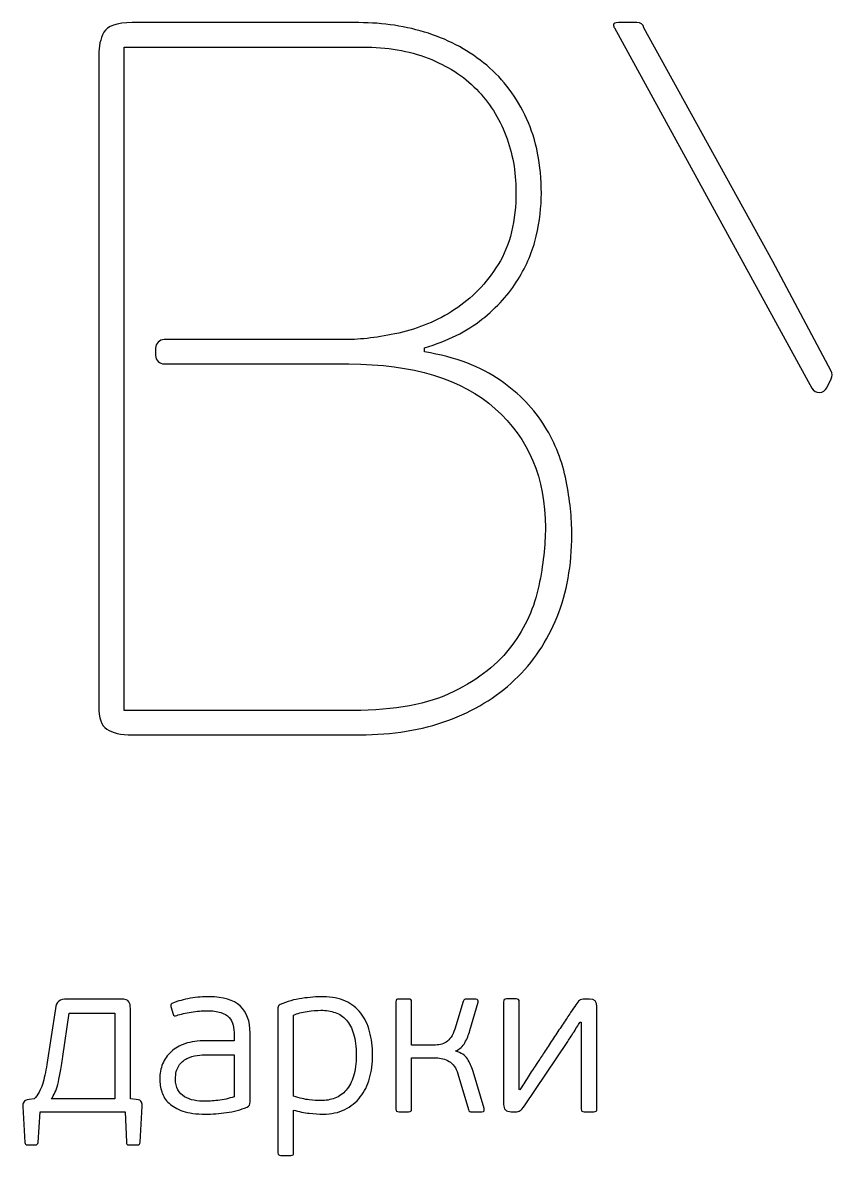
# Model space of a CAD drawing. Header units: centimetres. Extents: x -21.3 to 21.2, y -15.2 to 14.8.
# Drawn here: x 18.029 to 18.893, y -3.581 to -2.374 of the extents above; entities that cross this region are included whole.
import ezdxf

# ---------------------------------------------------------------- set-up
doc = ezdxf.new("R2010")
doc.units = ezdxf.units.CM
doc.header["$MEASUREMENT"] = 0
doc.layers.add('layer 1', color=7, linetype='Continuous')

msp = doc.modelspace()

# ---------------------------------------------------------------- linework, layer by layer
at = {"layer": 'layer 1', "color": 29}
for points, knots in [([(18.45762, -2.72474), (18.49083, -2.73052), (18.51771, -2.74062), (18.53828, -2.75506), (18.53828, -2.75506), (18.55886, -2.7695), (18.57474, -2.78592), (18.58593, -2.80432), (18.58593, -2.80432), (18.59712, -2.82273), (18.60469, -2.84204), (18.60867, -2.86225), (18.60867, -2.86225), (18.61264, -2.88247), (18.61462, -2.90159), (18.61462, -2.91964), (18.61462, -2.91964), (18.61462, -2.95212), (18.60939, -2.98136), (18.59892, -3.00735), (18.59892, -3.00735), (18.58845, -3.03333), (18.57348, -3.05571), (18.55363, -3.07448), (18.55363, -3.07448), (18.53377, -3.09325), (18.50995, -3.10768), (18.48234, -3.11779), (18.48234, -3.11779), (18.45455, -3.1279), (18.42333, -3.13295), (18.38886, -3.13295), (18.38886, -3.13295), (18.38886, -3.13295), (18.14578, -3.13295), (18.14578, -3.13295), (18.14578, -3.13295), (18.1335, -3.13295), (18.12448, -3.13097), (18.11871, -3.12699), (18.11871, -3.12699), (18.11293, -3.12302), (18.11005, -3.1149), (18.11005, -3.10263), (18.11005, -3.10263), (18.11005, -3.10263), (18.11005, -2.40857), (18.11005, -2.40857), (18.11005, -2.40857), (18.11005, -2.39918), (18.11185, -2.39106), (18.11546, -2.38421), (18.11546, -2.38421), (18.11907, -2.37735), (18.12918, -2.37392), (18.14578, -2.37392), (18.14578, -2.37392), (18.14578, -2.37392), (18.3876, -2.37392), (18.3876, -2.37392), (18.3876, -2.37392), (18.41358, -2.37392), (18.43831, -2.37771), (18.46177, -2.38529), (18.46177, -2.38529), (18.48505, -2.39287), (18.5058, -2.40424), (18.52385, -2.4194), (18.52385, -2.4194), (18.54189, -2.43456), (18.55597, -2.4535), (18.56644, -2.47624), (18.56644, -2.47624), (18.57691, -2.49898), (18.58214, -2.52551), (18.58214, -2.55583), (18.58214, -2.55583), (18.58214, -2.57026), (18.58033, -2.58542), (18.57673, -2.60131), (18.57673, -2.60131), (18.57312, -2.61718), (18.56662, -2.6327), (18.55724, -2.64786), (18.55724, -2.64786), (18.54785, -2.66302), (18.53504, -2.6771), (18.51879, -2.69009), (18.51879, -2.69009), (18.50255, -2.70309), (18.48216, -2.71319), (18.45762, -2.72041), (18.45762, -2.72041), (18.45762, -2.72041), (18.45762, -2.72474), (18.45762, -2.72474)], [0, 0, 0, 0, 0.04, 0.04, 0.04, 0.04, 0.08, 0.08, 0.08, 0.08, 0.12, 0.12, 0.12, 0.12, 0.16, 0.16, 0.16, 0.16, 0.2, 0.2, 0.2, 0.2, 0.24, 0.24, 0.24, 0.24, 0.28, 0.28, 0.28, 0.28, 0.32, 0.32, 0.32, 0.32, 0.36, 0.36, 0.36, 0.36, 0.4, 0.4, 0.4, 0.4, 0.44, 0.44, 0.44, 0.44, 0.48, 0.48, 0.48, 0.48, 0.52, 0.52, 0.52, 0.52, 0.56, 0.56, 0.56, 0.56, 0.6, 0.6, 0.6, 0.6, 0.64, 0.64, 0.64, 0.64, 0.68, 0.68, 0.68, 0.68, 0.72, 0.72, 0.72, 0.72, 0.76, 0.76, 0.76, 0.76, 0.8, 0.8, 0.8, 0.8, 0.84, 0.84, 0.84, 0.84, 0.88, 0.88, 0.88, 0.88, 0.92, 0.92, 0.92, 0.92, 1, 1, 1, 1]), ([(18.87065, -2.76339), (18.87065, -2.76339), (18.6601, -2.37933), (18.6601, -2.37933), (18.6601, -2.37933), (18.65938, -2.37861), (18.65902, -2.37753), (18.65902, -2.37609), (18.65902, -2.37609), (18.65902, -2.37464), (18.66082, -2.37392), (18.66443, -2.37392), (18.66443, -2.37392), (18.66443, -2.37392), (18.68392, -2.37392), (18.68392, -2.37392), (18.68392, -2.37392), (18.68825, -2.37392), (18.69078, -2.37572), (18.6915, -2.37933), (18.6915, -2.37933), (18.6915, -2.37933), (18.82902, -2.62837), (18.82902, -2.62837), (18.82902, -2.62837), (18.82902, -2.62837), (18.8911, -2.74527), (18.8911, -2.74527), (18.8911, -2.74527), (18.8925, -2.74789), (18.89254, -2.75076), (18.89125, -2.75342), (18.89125, -2.75342), (18.89125, -2.75342), (18.88659, -2.763), (18.88659, -2.763), (18.88659, -2.763), (18.88509, -2.76608), (18.88218, -2.76796), (18.87874, -2.76804), (18.87874, -2.76804), (18.8753, -2.76813), (18.8723, -2.7664), (18.87065, -2.76339)], [0, 0, 0, 0, 0.0833333, 0.0833333, 0.0833333, 0.0833333, 0.1666667, 0.1666667, 0.1666667, 0.1666667, 0.25, 0.25, 0.25, 0.25, 0.3333333, 0.3333333, 0.3333333, 0.3333333, 0.4166667, 0.4166667, 0.4166667, 0.4166667, 0.5, 0.5, 0.5, 0.5, 0.5833333, 0.5833333, 0.5833333, 0.5833333, 0.6666667, 0.6666667, 0.6666667, 0.6666667, 0.75, 0.75, 0.75, 0.75, 0.8333333, 0.8333333, 0.8333333, 0.8333333, 1, 1, 1, 1]), ([(18.58647, -2.91206), (18.58647, -2.85936), (18.56861, -2.81714), (18.53305, -2.78538), (18.53305, -2.78538), (18.49732, -2.75362), (18.44535, -2.73773), (18.37695, -2.73773), (18.37695, -2.73773), (18.37695, -2.73773), (18.17976, -2.73773), (18.17976, -2.73773), (18.17976, -2.73773), (18.17481, -2.73773), (18.17078, -2.7337), (18.17078, -2.72876), (18.17078, -2.72876), (18.17078, -2.72876), (18.17078, -2.72072), (18.17078, -2.72072), (18.17078, -2.72072), (18.17078, -2.71578), (18.17481, -2.71174), (18.17976, -2.71174), (18.17976, -2.71174), (18.17976, -2.71174), (18.37316, -2.71174), (18.37316, -2.71174), (18.37316, -2.71174), (18.38976, -2.71174), (18.40871, -2.7094), (18.43001, -2.70471), (18.43001, -2.70471), (18.4513, -2.70002), (18.47115, -2.69172), (18.48956, -2.6798), (18.48956, -2.6798), (18.50797, -2.66789), (18.52349, -2.65183), (18.53612, -2.63162), (18.53612, -2.63162), (18.54875, -2.61141), (18.55507, -2.58542), (18.55507, -2.55366), (18.55507, -2.55366), (18.55507, -2.53273), (18.55146, -2.51287), (18.54424, -2.49411), (18.54424, -2.49411), (18.53702, -2.47534), (18.52656, -2.45892), (18.51284, -2.44484), (18.51284, -2.44484), (18.49913, -2.43077), (18.48198, -2.41976), (18.46141, -2.41182), (18.46141, -2.41182), (18.44084, -2.40387), (18.41756, -2.39991), (18.39157, -2.39991), (18.39157, -2.39991), (18.39157, -2.39991), (18.13711, -2.39991), (18.13711, -2.39991), (18.13711, -2.39991), (18.13711, -2.39991), (18.13711, -2.67503), (18.13711, -2.67503), (18.13711, -2.67503), (18.13711, -2.67503), (18.13711, -2.71174), (18.13711, -2.71174), (18.13711, -2.71174), (18.13711, -2.71174), (18.13711, -2.73773), (18.13711, -2.73773), (18.13711, -2.73773), (18.13711, -2.73773), (18.13711, -2.82422), (18.13711, -2.82422), (18.13711, -2.82422), (18.13711, -2.82422), (18.13711, -3.10696), (18.13711, -3.10696), (18.13711, -3.10696), (18.13711, -3.10696), (18.38128, -3.10696), (18.38128, -3.10696), (18.38128, -3.10696), (18.42586, -3.10696), (18.46177, -3.10029), (18.48866, -3.08693), (18.48866, -3.08693), (18.51573, -3.07358), (18.53648, -3.05715), (18.55074, -3.03766), (18.55074, -3.03766), (18.56518, -3.01817), (18.57474, -2.99706), (18.57943, -2.97432), (18.57943, -2.97432), (18.58412, -2.95158), (18.58647, -2.93083), (18.58647, -2.91206)], [0, 0, 0, 0, 0.037037, 0.037037, 0.037037, 0.037037, 0.0740741, 0.0740741, 0.0740741, 0.0740741, 0.1111111, 0.1111111, 0.1111111, 0.1111111, 0.1481481, 0.1481481, 0.1481481, 0.1481481, 0.1851852, 0.1851852, 0.1851852, 0.1851852, 0.2222222, 0.2222222, 0.2222222, 0.2222222, 0.2592593, 0.2592593, 0.2592593, 0.2592593, 0.2962963, 0.2962963, 0.2962963, 0.2962963, 0.3333333, 0.3333333, 0.3333333, 0.3333333, 0.3703704, 0.3703704, 0.3703704, 0.3703704, 0.4074074, 0.4074074, 0.4074074, 0.4074074, 0.4444444, 0.4444444, 0.4444444, 0.4444444, 0.4814815, 0.4814815, 0.4814815, 0.4814815, 0.5185185, 0.5185185, 0.5185185, 0.5185185, 0.5555556, 0.5555556, 0.5555556, 0.5555556, 0.5925926, 0.5925926, 0.5925926, 0.5925926, 0.6296296, 0.6296296, 0.6296296, 0.6296296, 0.6666667, 0.6666667, 0.6666667, 0.6666667, 0.7037037, 0.7037037, 0.7037037, 0.7037037, 0.7407407, 0.7407407, 0.7407407, 0.7407407, 0.7777778, 0.7777778, 0.7777778, 0.7777778, 0.8148148, 0.8148148, 0.8148148, 0.8148148, 0.8518519, 0.8518519, 0.8518519, 0.8518519, 0.8888889, 0.8888889, 0.8888889, 0.8888889, 0.9259259, 0.9259259, 0.9259259, 0.9259259, 1, 1, 1, 1]), ([(18.04118, -3.52102), (18.04514, -3.51675), (18.04808, -3.5116), (18.04998, -3.50558), (18.04998, -3.50558), (18.05189, -3.49955), (18.05345, -3.49243), (18.05467, -3.48419), (18.05467, -3.48419), (18.05467, -3.48419), (18.06382, -3.4245), (18.06382, -3.4245), (18.06382, -3.4245), (18.06428, -3.42099), (18.0655, -3.41847), (18.06748, -3.41695), (18.06748, -3.41695), (18.06946, -3.41542), (18.07244, -3.41466), (18.0764, -3.41466), (18.0764, -3.41466), (18.0764, -3.41466), (18.13381, -3.41466), (18.13381, -3.41466), (18.13381, -3.41466), (18.13823, -3.41466), (18.14101, -3.41557), (18.14216, -3.41741), (18.14216, -3.41741), (18.1433, -3.41924), (18.14387, -3.4216), (18.14387, -3.4245), (18.14387, -3.4245), (18.14387, -3.4245), (18.14387, -3.52102), (18.14387, -3.52102), (18.14387, -3.52102), (18.14387, -3.52102), (18.15005, -3.52148), (18.15005, -3.52148), (18.15005, -3.52148), (18.1531, -3.52178), (18.15496, -3.52273), (18.15565, -3.52434), (18.15565, -3.52434), (18.15634, -3.52593), (18.15661, -3.52742), (18.15645, -3.52879), (18.15645, -3.52879), (18.15645, -3.52879), (18.15417, -3.56722), (18.15417, -3.56722), (18.15417, -3.56722), (18.15417, -3.56905), (18.1534, -3.56996), (18.15188, -3.56996), (18.15188, -3.56996), (18.15188, -3.56996), (18.14159, -3.56996), (18.14159, -3.56996), (18.14159, -3.56996), (18.14037, -3.56996), (18.13968, -3.56905), (18.13953, -3.56722), (18.13953, -3.56722), (18.13953, -3.56722), (18.13838, -3.53474), (18.13838, -3.53474), (18.13838, -3.53474), (18.13838, -3.53474), (18.04758, -3.53474), (18.04758, -3.53474), (18.04758, -3.53474), (18.04758, -3.53474), (18.04529, -3.56745), (18.04529, -3.56745), (18.04529, -3.56745), (18.04529, -3.56836), (18.04503, -3.56901), (18.04449, -3.56939), (18.04449, -3.56939), (18.04396, -3.56977), (18.04339, -3.56996), (18.04278, -3.56996), (18.04278, -3.56996), (18.04278, -3.56996), (18.0334, -3.56996), (18.0334, -3.56996), (18.0334, -3.56996), (18.03218, -3.56996), (18.03149, -3.56912), (18.03134, -3.56745), (18.03134, -3.56745), (18.03134, -3.56745), (18.02906, -3.52925), (18.02906, -3.52925), (18.02906, -3.52925), (18.0289, -3.52757), (18.02925, -3.52597), (18.03008, -3.52445), (18.03008, -3.52445), (18.03092, -3.52292), (18.03279, -3.52201), (18.03569, -3.52171), (18.03569, -3.52171), (18.03569, -3.52171), (18.04118, -3.52102), (18.04118, -3.52102)], [0, 0, 0, 0, 0.0357143, 0.0357143, 0.0357143, 0.0357143, 0.0714286, 0.0714286, 0.0714286, 0.0714286, 0.1071429, 0.1071429, 0.1071429, 0.1071429, 0.1428571, 0.1428571, 0.1428571, 0.1428571, 0.1785714, 0.1785714, 0.1785714, 0.1785714, 0.2142857, 0.2142857, 0.2142857, 0.2142857, 0.25, 0.25, 0.25, 0.25, 0.2857143, 0.2857143, 0.2857143, 0.2857143, 0.3214286, 0.3214286, 0.3214286, 0.3214286, 0.3571429, 0.3571429, 0.3571429, 0.3571429, 0.3928571, 0.3928571, 0.3928571, 0.3928571, 0.4285714, 0.4285714, 0.4285714, 0.4285714, 0.4642857, 0.4642857, 0.4642857, 0.4642857, 0.5, 0.5, 0.5, 0.5, 0.5357143, 0.5357143, 0.5357143, 0.5357143, 0.5714286, 0.5714286, 0.5714286, 0.5714286, 0.6071429, 0.6071429, 0.6071429, 0.6071429, 0.6428571, 0.6428571, 0.6428571, 0.6428571, 0.6785714, 0.6785714, 0.6785714, 0.6785714, 0.7142857, 0.7142857, 0.7142857, 0.7142857, 0.75, 0.75, 0.75, 0.75, 0.7857143, 0.7857143, 0.7857143, 0.7857143, 0.8214286, 0.8214286, 0.8214286, 0.8214286, 0.8571429, 0.8571429, 0.8571429, 0.8571429, 0.8928571, 0.8928571, 0.8928571, 0.8928571, 0.9285714, 0.9285714, 0.9285714, 0.9285714, 1, 1, 1, 1]), ([(18.2715, -3.52422), (18.2715, -3.52697), (18.27043, -3.52879), (18.2683, -3.52971), (18.2683, -3.52971), (18.26144, -3.5326), (18.25411, -3.53459), (18.24634, -3.53566), (18.24634, -3.53566), (18.23857, -3.53672), (18.23109, -3.53726), (18.22392, -3.53726), (18.22392, -3.53726), (18.21417, -3.53726), (18.20616, -3.53619), (18.19991, -3.53405), (18.19991, -3.53405), (18.19366, -3.53192), (18.1887, -3.5291), (18.18504, -3.52567), (18.18504, -3.52567), (18.18138, -3.52223), (18.17883, -3.51827), (18.17738, -3.51374), (18.17738, -3.51374), (18.17593, -3.50924), (18.17521, -3.50451), (18.17521, -3.49963), (18.17521, -3.49963), (18.17521, -3.49399), (18.1762, -3.48865), (18.17818, -3.4837), (18.17818, -3.4837), (18.18016, -3.4787), (18.18318, -3.47439), (18.18722, -3.47074), (18.18722, -3.47074), (18.19126, -3.46708), (18.19633, -3.46418), (18.20243, -3.46212), (18.20243, -3.46212), (18.20852, -3.46006), (18.21577, -3.45903), (18.22415, -3.45903), (18.22415, -3.45903), (18.22415, -3.45903), (18.25457, -3.45903), (18.25457, -3.45903), (18.25457, -3.45903), (18.25457, -3.45903), (18.25457, -3.45293), (18.25457, -3.45293), (18.25457, -3.45293), (18.25457, -3.4492), (18.25419, -3.44569), (18.25343, -3.44245), (18.25343, -3.44245), (18.25267, -3.43921), (18.25122, -3.43647), (18.24908, -3.43422), (18.24908, -3.43422), (18.24695, -3.43197), (18.24397, -3.43022), (18.24016, -3.42892), (18.24016, -3.42892), (18.23635, -3.42766), (18.2314, -3.42701), (18.2253, -3.42701), (18.2253, -3.42701), (18.22027, -3.42701), (18.21474, -3.42751), (18.20872, -3.4285), (18.20872, -3.4285), (18.20269, -3.42949), (18.19755, -3.43067), (18.19328, -3.43204), (18.19328, -3.43204), (18.19221, -3.43235), (18.19137, -3.43247), (18.19076, -3.43239), (18.19076, -3.43239), (18.19015, -3.43231), (18.18969, -3.43174), (18.18939, -3.43067), (18.18939, -3.43067), (18.18939, -3.43067), (18.1871, -3.42236), (18.1871, -3.42236), (18.1871, -3.42236), (18.18665, -3.42065), (18.18726, -3.4195), (18.18893, -3.41889), (18.18893, -3.41889), (18.19168, -3.41779), (18.19465, -3.41684), (18.19785, -3.416), (18.19785, -3.416), (18.20105, -3.41512), (18.20437, -3.41439), (18.2078, -3.41378), (18.2078, -3.41378), (18.21123, -3.41314), (18.2147, -3.41272), (18.21821, -3.41249), (18.21821, -3.41249), (18.22172, -3.41226), (18.22499, -3.41215), (18.22804, -3.41215), (18.22804, -3.41215), (18.24283, -3.41215), (18.25377, -3.41542), (18.26087, -3.42198), (18.26087, -3.42198), (18.26795, -3.42854), (18.2715, -3.43814), (18.2715, -3.4508), (18.2715, -3.4508), (18.2715, -3.4508), (18.2715, -3.52422), (18.2715, -3.52422)], [0, 0, 0, 0, 0.0322581, 0.0322581, 0.0322581, 0.0322581, 0.0645161, 0.0645161, 0.0645161, 0.0645161, 0.0967742, 0.0967742, 0.0967742, 0.0967742, 0.1290323, 0.1290323, 0.1290323, 0.1290323, 0.1612903, 0.1612903, 0.1612903, 0.1612903, 0.1935484, 0.1935484, 0.1935484, 0.1935484, 0.2258065, 0.2258065, 0.2258065, 0.2258065, 0.2580645, 0.2580645, 0.2580645, 0.2580645, 0.2903226, 0.2903226, 0.2903226, 0.2903226, 0.3225806, 0.3225806, 0.3225806, 0.3225806, 0.3548387, 0.3548387, 0.3548387, 0.3548387, 0.3870968, 0.3870968, 0.3870968, 0.3870968, 0.4193548, 0.4193548, 0.4193548, 0.4193548, 0.4516129, 0.4516129, 0.4516129, 0.4516129, 0.483871, 0.483871, 0.483871, 0.483871, 0.516129, 0.516129, 0.516129, 0.516129, 0.5483871, 0.5483871, 0.5483871, 0.5483871, 0.5806452, 0.5806452, 0.5806452, 0.5806452, 0.6129032, 0.6129032, 0.6129032, 0.6129032, 0.6451613, 0.6451613, 0.6451613, 0.6451613, 0.6774194, 0.6774194, 0.6774194, 0.6774194, 0.7096774, 0.7096774, 0.7096774, 0.7096774, 0.7419355, 0.7419355, 0.7419355, 0.7419355, 0.7741935, 0.7741935, 0.7741935, 0.7741935, 0.8064516, 0.8064516, 0.8064516, 0.8064516, 0.8387097, 0.8387097, 0.8387097, 0.8387097, 0.8709677, 0.8709677, 0.8709677, 0.8709677, 0.9032258, 0.9032258, 0.9032258, 0.9032258, 0.9354839, 0.9354839, 0.9354839, 0.9354839, 1, 1, 1, 1]), ([(18.4021, -3.47436), (18.4021, -3.4832), (18.40103, -3.49144), (18.3989, -3.49906), (18.3989, -3.49906), (18.39676, -3.50669), (18.39348, -3.51332), (18.38906, -3.51896), (18.38906, -3.51896), (18.38464, -3.5246), (18.37911, -3.52906), (18.37248, -3.53234), (18.37248, -3.53234), (18.36585, -3.53562), (18.35811, -3.53726), (18.34927, -3.53726), (18.34927, -3.53726), (18.34484, -3.53726), (18.33996, -3.53695), (18.33463, -3.53634), (18.33463, -3.53634), (18.32929, -3.53573), (18.32373, -3.53459), (18.31793, -3.53291), (18.31793, -3.53291), (18.31793, -3.53291), (18.31793, -3.57842), (18.31793, -3.57842), (18.31793, -3.57842), (18.31793, -3.57965), (18.31774, -3.58041), (18.31736, -3.58071), (18.31736, -3.58071), (18.31697, -3.58102), (18.31618, -3.58117), (18.31495, -3.58117), (18.31495, -3.58117), (18.31495, -3.58117), (18.30443, -3.58117), (18.30443, -3.58117), (18.30443, -3.58117), (18.30337, -3.58117), (18.30257, -3.58102), (18.30203, -3.58071), (18.30203, -3.58071), (18.3015, -3.58041), (18.30123, -3.57965), (18.30123, -3.57842), (18.30123, -3.57842), (18.30123, -3.57842), (18.30123, -3.42404), (18.30123, -3.42404), (18.30123, -3.42404), (18.30123, -3.42221), (18.30207, -3.42099), (18.30375, -3.42038), (18.30375, -3.42038), (18.31107, -3.41718), (18.31873, -3.415), (18.32674, -3.41386), (18.32674, -3.41386), (18.33474, -3.41272), (18.3424, -3.41215), (18.34972, -3.41215), (18.34972, -3.41215), (18.35872, -3.41215), (18.36653, -3.41367), (18.37316, -3.41672), (18.37316, -3.41672), (18.3798, -3.41977), (18.38525, -3.42404), (18.38952, -3.42953), (18.38952, -3.42953), (18.39379, -3.43502), (18.39695, -3.44157), (18.39901, -3.4492), (18.39901, -3.4492), (18.40107, -3.45682), (18.4021, -3.46521), (18.4021, -3.47436)], [0, 0, 0, 0, 0.047619, 0.047619, 0.047619, 0.047619, 0.0952381, 0.0952381, 0.0952381, 0.0952381, 0.1428571, 0.1428571, 0.1428571, 0.1428571, 0.1904762, 0.1904762, 0.1904762, 0.1904762, 0.2380952, 0.2380952, 0.2380952, 0.2380952, 0.2857143, 0.2857143, 0.2857143, 0.2857143, 0.3333333, 0.3333333, 0.3333333, 0.3333333, 0.3809524, 0.3809524, 0.3809524, 0.3809524, 0.4285714, 0.4285714, 0.4285714, 0.4285714, 0.4761905, 0.4761905, 0.4761905, 0.4761905, 0.5238095, 0.5238095, 0.5238095, 0.5238095, 0.5714286, 0.5714286, 0.5714286, 0.5714286, 0.6190476, 0.6190476, 0.6190476, 0.6190476, 0.6666667, 0.6666667, 0.6666667, 0.6666667, 0.7142857, 0.7142857, 0.7142857, 0.7142857, 0.7619048, 0.7619048, 0.7619048, 0.7619048, 0.8095238, 0.8095238, 0.8095238, 0.8095238, 0.8571429, 0.8571429, 0.8571429, 0.8571429, 0.9047619, 0.9047619, 0.9047619, 0.9047619, 1, 1, 1, 1]), ([(18.44373, -3.53177), (18.44373, -3.53299), (18.4435, -3.53379), (18.44304, -3.53417), (18.44304, -3.53417), (18.44258, -3.53455), (18.44174, -3.53474), (18.44052, -3.53474), (18.44052, -3.53474), (18.44052, -3.53474), (18.43046, -3.53474), (18.43046, -3.53474), (18.43046, -3.53474), (18.42924, -3.53474), (18.42836, -3.53455), (18.42783, -3.53417), (18.42783, -3.53417), (18.4273, -3.53379), (18.42703, -3.53299), (18.42703, -3.53177), (18.42703, -3.53177), (18.42703, -3.53177), (18.42703, -3.41764), (18.42703, -3.41764), (18.42703, -3.41764), (18.42703, -3.41641), (18.4273, -3.41562), (18.42783, -3.41523), (18.42783, -3.41523), (18.42836, -3.41485), (18.42924, -3.41466), (18.43046, -3.41466), (18.43046, -3.41466), (18.43046, -3.41466), (18.44052, -3.41466), (18.44052, -3.41466), (18.44052, -3.41466), (18.44174, -3.41466), (18.44258, -3.41485), (18.44304, -3.41523), (18.44304, -3.41523), (18.4435, -3.41562), (18.44373, -3.41641), (18.44373, -3.41764), (18.44373, -3.41764), (18.44373, -3.41764), (18.44373, -3.46361), (18.44373, -3.46361), (18.44373, -3.46361), (18.44373, -3.46361), (18.46751, -3.46361), (18.46751, -3.46361), (18.46751, -3.46361), (18.46995, -3.46361), (18.47228, -3.46338), (18.47449, -3.46292), (18.47449, -3.46292), (18.4767, -3.46246), (18.47876, -3.46162), (18.48066, -3.46041), (18.48066, -3.46041), (18.48257, -3.45922), (18.48429, -3.45747), (18.48581, -3.45518), (18.48581, -3.45518), (18.48733, -3.4529), (18.48863, -3.45004), (18.4897, -3.44653), (18.4897, -3.44653), (18.4897, -3.44653), (18.49885, -3.41718), (18.49885, -3.41718), (18.49885, -3.41718), (18.49915, -3.41596), (18.49957, -3.41523), (18.5001, -3.415), (18.5001, -3.415), (18.50064, -3.41478), (18.50129, -3.41466), (18.50205, -3.41466), (18.50205, -3.41466), (18.50205, -3.41466), (18.51234, -3.41466), (18.51234, -3.41466), (18.51234, -3.41466), (18.51356, -3.41466), (18.51428, -3.415), (18.51451, -3.41569), (18.51451, -3.41569), (18.51474, -3.41638), (18.51478, -3.4171), (18.51463, -3.41786), (18.51463, -3.41786), (18.51463, -3.41786), (18.50594, -3.44798), (18.50594, -3.44798), (18.50594, -3.44798), (18.50457, -3.45286), (18.50277, -3.45724), (18.50056, -3.46109), (18.50056, -3.46109), (18.49835, -3.46498), (18.49519, -3.46784), (18.49107, -3.46967), (18.49107, -3.46967), (18.49107, -3.46967), (18.49084, -3.47013), (18.49084, -3.47013), (18.49084, -3.47013), (18.49663, -3.4718), (18.50079, -3.47455), (18.50331, -3.47836), (18.50331, -3.47836), (18.50582, -3.48217), (18.50784, -3.48663), (18.50937, -3.49166), (18.50937, -3.49166), (18.50937, -3.49166), (18.52103, -3.53131), (18.52103, -3.53131), (18.52103, -3.53131), (18.52119, -3.53207), (18.52119, -3.53283), (18.52103, -3.5336), (18.52103, -3.5336), (18.52088, -3.53436), (18.52012, -3.53474), (18.51875, -3.53474), (18.51875, -3.53474), (18.51875, -3.53474), (18.50754, -3.53474), (18.50754, -3.53474), (18.50754, -3.53474), (18.50693, -3.53474), (18.50632, -3.53463), (18.50571, -3.5344), (18.50571, -3.5344), (18.5051, -3.53417), (18.50464, -3.53352), (18.50434, -3.53245), (18.50434, -3.53245), (18.50434, -3.53245), (18.49313, -3.49426), (18.49313, -3.49426), (18.49313, -3.49426), (18.49115, -3.48785), (18.48802, -3.48343), (18.48375, -3.48099), (18.48375, -3.48099), (18.47948, -3.47855), (18.47491, -3.47733), (18.47003, -3.47733), (18.47003, -3.47733), (18.47003, -3.47733), (18.44373, -3.47733), (18.44373, -3.47733), (18.44373, -3.47733), (18.44373, -3.47733), (18.44373, -3.53177), (18.44373, -3.53177)], [0, 0, 0, 0, 0.0243902, 0.0243902, 0.0243902, 0.0243902, 0.0487805, 0.0487805, 0.0487805, 0.0487805, 0.0731707, 0.0731707, 0.0731707, 0.0731707, 0.097561, 0.097561, 0.097561, 0.097561, 0.1219512, 0.1219512, 0.1219512, 0.1219512, 0.1463415, 0.1463415, 0.1463415, 0.1463415, 0.1707317, 0.1707317, 0.1707317, 0.1707317, 0.195122, 0.195122, 0.195122, 0.195122, 0.2195122, 0.2195122, 0.2195122, 0.2195122, 0.2439024, 0.2439024, 0.2439024, 0.2439024, 0.2682927, 0.2682927, 0.2682927, 0.2682927, 0.2926829, 0.2926829, 0.2926829, 0.2926829, 0.3170732, 0.3170732, 0.3170732, 0.3170732, 0.3414634, 0.3414634, 0.3414634, 0.3414634, 0.3658537, 0.3658537, 0.3658537, 0.3658537, 0.3902439, 0.3902439, 0.3902439, 0.3902439, 0.4146341, 0.4146341, 0.4146341, 0.4146341, 0.4390244, 0.4390244, 0.4390244, 0.4390244, 0.4634146, 0.4634146, 0.4634146, 0.4634146, 0.4878049, 0.4878049, 0.4878049, 0.4878049, 0.5121951, 0.5121951, 0.5121951, 0.5121951, 0.5365854, 0.5365854, 0.5365854, 0.5365854, 0.5609756, 0.5609756, 0.5609756, 0.5609756, 0.5853659, 0.5853659, 0.5853659, 0.5853659, 0.6097561, 0.6097561, 0.6097561, 0.6097561, 0.6341463, 0.6341463, 0.6341463, 0.6341463, 0.6585366, 0.6585366, 0.6585366, 0.6585366, 0.6829268, 0.6829268, 0.6829268, 0.6829268, 0.7073171, 0.7073171, 0.7073171, 0.7073171, 0.7317073, 0.7317073, 0.7317073, 0.7317073, 0.7560976, 0.7560976, 0.7560976, 0.7560976, 0.7804878, 0.7804878, 0.7804878, 0.7804878, 0.804878, 0.804878, 0.804878, 0.804878, 0.8292683, 0.8292683, 0.8292683, 0.8292683, 0.8536585, 0.8536585, 0.8536585, 0.8536585, 0.8780488, 0.8780488, 0.8780488, 0.8780488, 0.902439, 0.902439, 0.902439, 0.902439, 0.9268293, 0.9268293, 0.9268293, 0.9268293, 0.9512195, 0.9512195, 0.9512195, 0.9512195, 1, 1, 1, 1]), ([(18.54184, -3.41764), (18.54184, -3.4155), (18.54291, -3.41443), (18.54504, -3.41443), (18.54504, -3.41443), (18.54504, -3.41443), (18.55534, -3.41443), (18.55534, -3.41443), (18.55534, -3.41443), (18.55747, -3.41443), (18.55854, -3.4155), (18.55854, -3.41764), (18.55854, -3.41764), (18.55854, -3.41764), (18.55854, -3.51095), (18.55854, -3.51095), (18.55854, -3.51095), (18.55854, -3.51095), (18.55923, -3.51118), (18.55923, -3.51118), (18.55923, -3.51118), (18.55984, -3.51027), (18.56087, -3.50871), (18.56232, -3.50649), (18.56232, -3.50649), (18.56376, -3.50428), (18.56529, -3.50192), (18.56689, -3.4994), (18.56689, -3.4994), (18.56849, -3.49689), (18.57001, -3.49449), (18.57146, -3.4922), (18.57146, -3.4922), (18.57291, -3.48991), (18.57394, -3.48839), (18.57455, -3.48762), (18.57455, -3.48762), (18.57562, -3.48595), (18.5773, -3.48339), (18.57958, -3.47996), (18.57958, -3.47996), (18.58187, -3.47653), (18.58442, -3.47264), (18.58725, -3.4683), (18.58725, -3.4683), (18.59007, -3.46395), (18.59308, -3.45938), (18.59628, -3.45457), (18.59628, -3.45457), (18.59948, -3.44977), (18.60253, -3.4452), (18.60543, -3.44085), (18.60543, -3.44085), (18.60833, -3.43651), (18.61096, -3.43254), (18.61332, -3.42896), (18.61332, -3.42896), (18.61568, -3.42537), (18.61755, -3.42267), (18.61892, -3.42084), (18.61892, -3.42084), (18.6203, -3.41855), (18.62155, -3.41695), (18.6227, -3.41603), (18.6227, -3.41603), (18.62384, -3.41512), (18.62579, -3.41466), (18.62853, -3.41466), (18.62853, -3.41466), (18.62853, -3.41466), (18.63356, -3.41466), (18.63356, -3.41466), (18.63356, -3.41466), (18.63875, -3.41466), (18.64134, -3.41733), (18.64134, -3.42267), (18.64134, -3.42267), (18.64134, -3.42267), (18.64134, -3.53177), (18.64134, -3.53177), (18.64134, -3.53177), (18.64134, -3.53299), (18.64111, -3.53379), (18.64065, -3.53417), (18.64065, -3.53417), (18.6402, -3.53455), (18.63936, -3.53474), (18.63814, -3.53474), (18.63814, -3.53474), (18.63814, -3.53474), (18.62784, -3.53474), (18.62784, -3.53474), (18.62784, -3.53474), (18.62662, -3.53474), (18.62579, -3.53455), (18.62533, -3.53417), (18.62533, -3.53417), (18.62487, -3.53379), (18.62464, -3.53299), (18.62464, -3.53177), (18.62464, -3.53177), (18.62464, -3.53177), (18.62464, -3.43914), (18.62464, -3.43914), (18.62464, -3.43914), (18.62464, -3.43914), (18.6235, -3.43914), (18.6235, -3.43914), (18.6235, -3.43914), (18.62304, -3.43975), (18.6222, -3.44104), (18.62098, -3.44302), (18.62098, -3.44302), (18.61976, -3.44501), (18.61843, -3.44714), (18.61698, -3.44943), (18.61698, -3.44943), (18.61553, -3.45171), (18.61416, -3.45385), (18.61286, -3.45583), (18.61286, -3.45583), (18.61157, -3.45781), (18.61069, -3.45911), (18.61023, -3.45972), (18.61023, -3.45972), (18.61023, -3.45972), (18.56403, -3.52856), (18.56403, -3.52856), (18.56403, -3.52856), (18.56251, -3.53101), (18.56106, -3.53264), (18.55969, -3.53348), (18.55969, -3.53348), (18.55831, -3.53432), (18.55656, -3.53474), (18.55443, -3.53474), (18.55443, -3.53474), (18.55443, -3.53474), (18.55008, -3.53474), (18.55008, -3.53474), (18.55008, -3.53474), (18.54459, -3.53474), (18.54184, -3.53207), (18.54184, -3.52674), (18.54184, -3.52674), (18.54184, -3.52674), (18.54184, -3.41764), (18.54184, -3.41764)], [0, 0, 0, 0, 0.0263158, 0.0263158, 0.0263158, 0.0263158, 0.0526316, 0.0526316, 0.0526316, 0.0526316, 0.0789474, 0.0789474, 0.0789474, 0.0789474, 0.1052632, 0.1052632, 0.1052632, 0.1052632, 0.1315789, 0.1315789, 0.1315789, 0.1315789, 0.1578947, 0.1578947, 0.1578947, 0.1578947, 0.1842105, 0.1842105, 0.1842105, 0.1842105, 0.2105263, 0.2105263, 0.2105263, 0.2105263, 0.2368421, 0.2368421, 0.2368421, 0.2368421, 0.2631579, 0.2631579, 0.2631579, 0.2631579, 0.2894737, 0.2894737, 0.2894737, 0.2894737, 0.3157895, 0.3157895, 0.3157895, 0.3157895, 0.3421053, 0.3421053, 0.3421053, 0.3421053, 0.3684211, 0.3684211, 0.3684211, 0.3684211, 0.3947368, 0.3947368, 0.3947368, 0.3947368, 0.4210526, 0.4210526, 0.4210526, 0.4210526, 0.4473684, 0.4473684, 0.4473684, 0.4473684, 0.4736842, 0.4736842, 0.4736842, 0.4736842, 0.5, 0.5, 0.5, 0.5, 0.5263158, 0.5263158, 0.5263158, 0.5263158, 0.5526316, 0.5526316, 0.5526316, 0.5526316, 0.5789474, 0.5789474, 0.5789474, 0.5789474, 0.6052632, 0.6052632, 0.6052632, 0.6052632, 0.6315789, 0.6315789, 0.6315789, 0.6315789, 0.6578947, 0.6578947, 0.6578947, 0.6578947, 0.6842105, 0.6842105, 0.6842105, 0.6842105, 0.7105263, 0.7105263, 0.7105263, 0.7105263, 0.7368421, 0.7368421, 0.7368421, 0.7368421, 0.7631579, 0.7631579, 0.7631579, 0.7631579, 0.7894737, 0.7894737, 0.7894737, 0.7894737, 0.8157895, 0.8157895, 0.8157895, 0.8157895, 0.8421053, 0.8421053, 0.8421053, 0.8421053, 0.8684211, 0.8684211, 0.8684211, 0.8684211, 0.8947368, 0.8947368, 0.8947368, 0.8947368, 0.9210526, 0.9210526, 0.9210526, 0.9210526, 0.9473684, 0.9473684, 0.9473684, 0.9473684, 1, 1, 1, 1]), ([(18.38472, -3.47436), (18.38472, -3.46536), (18.3838, -3.45781), (18.38197, -3.45171), (18.38197, -3.45171), (18.38014, -3.44562), (18.37755, -3.4407), (18.3742, -3.43696), (18.3742, -3.43696), (18.37084, -3.43322), (18.36688, -3.43056), (18.3623, -3.42896), (18.3623, -3.42896), (18.35773, -3.42736), (18.35262, -3.42655), (18.34698, -3.42655), (18.34698, -3.42655), (18.34286, -3.42655), (18.33802, -3.42698), (18.33245, -3.42782), (18.33245, -3.42782), (18.32689, -3.42865), (18.32205, -3.42991), (18.31793, -3.43159), (18.31793, -3.43159), (18.31793, -3.43159), (18.31793, -3.51804), (18.31793, -3.51804), (18.31793, -3.51804), (18.32434, -3.52018), (18.32986, -3.52151), (18.33451, -3.52205), (18.33451, -3.52205), (18.33916, -3.52258), (18.34324, -3.52285), (18.34675, -3.52285), (18.34675, -3.52285), (18.35224, -3.52285), (18.35731, -3.52197), (18.36196, -3.52021), (18.36196, -3.52021), (18.36661, -3.51846), (18.37061, -3.51564), (18.37397, -3.51175), (18.37397, -3.51175), (18.37732, -3.50787), (18.37995, -3.50283), (18.38186, -3.49666), (18.38186, -3.49666), (18.38376, -3.49048), (18.38472, -3.48305), (18.38472, -3.47436)], [0, 0, 0, 0, 0.0714286, 0.0714286, 0.0714286, 0.0714286, 0.1428571, 0.1428571, 0.1428571, 0.1428571, 0.2142857, 0.2142857, 0.2142857, 0.2142857, 0.2857143, 0.2857143, 0.2857143, 0.2857143, 0.3571429, 0.3571429, 0.3571429, 0.3571429, 0.4285714, 0.4285714, 0.4285714, 0.4285714, 0.5, 0.5, 0.5, 0.5, 0.5714286, 0.5714286, 0.5714286, 0.5714286, 0.6428571, 0.6428571, 0.6428571, 0.6428571, 0.7142857, 0.7142857, 0.7142857, 0.7142857, 0.7857143, 0.7857143, 0.7857143, 0.7857143, 0.8571429, 0.8571429, 0.8571429, 0.8571429, 1, 1, 1, 1]), ([(18.12717, -3.42953), (18.12717, -3.42953), (18.07869, -3.42953), (18.07869, -3.42953), (18.07869, -3.42953), (18.07869, -3.42953), (18.07183, -3.47596), (18.07183, -3.47596), (18.07183, -3.47596), (18.07076, -3.48282), (18.06981, -3.48861), (18.06897, -3.49334), (18.06897, -3.49334), (18.06813, -3.49807), (18.06725, -3.50215), (18.06634, -3.50558), (18.06634, -3.50558), (18.06542, -3.50901), (18.06443, -3.51191), (18.06336, -3.51427), (18.06336, -3.51427), (18.0623, -3.51663), (18.061, -3.51888), (18.05948, -3.52102), (18.05948, -3.52102), (18.05948, -3.52102), (18.12717, -3.52102), (18.12717, -3.52102), (18.12717, -3.52102), (18.12717, -3.52102), (18.12717, -3.42953), (18.12717, -3.42953)], [0, 0, 0, 0, 0.1111111, 0.1111111, 0.1111111, 0.1111111, 0.2222222, 0.2222222, 0.2222222, 0.2222222, 0.3333333, 0.3333333, 0.3333333, 0.3333333, 0.4444444, 0.4444444, 0.4444444, 0.4444444, 0.5555556, 0.5555556, 0.5555556, 0.5555556, 0.6666667, 0.6666667, 0.6666667, 0.6666667, 0.7777778, 0.7777778, 0.7777778, 0.7777778, 1, 1, 1, 1]), ([(18.25434, -3.4739), (18.25434, -3.4739), (18.22484, -3.4739), (18.22484, -3.4739), (18.22484, -3.4739), (18.2221, -3.4739), (18.21882, -3.47413), (18.21501, -3.47459), (18.21501, -3.47459), (18.21119, -3.47505), (18.20757, -3.47615), (18.20414, -3.47794), (18.20414, -3.47794), (18.20071, -3.4797), (18.19781, -3.48229), (18.19545, -3.48572), (18.19545, -3.48572), (18.19309, -3.48918), (18.19191, -3.49388), (18.19191, -3.49986), (18.19191, -3.49986), (18.19191, -3.50447), (18.19278, -3.50828), (18.19454, -3.51134), (18.19454, -3.51134), (18.19629, -3.51442), (18.19865, -3.51686), (18.20162, -3.51869), (18.20162, -3.51869), (18.2046, -3.52056), (18.20799, -3.52182), (18.2118, -3.5225), (18.2118, -3.5225), (18.21562, -3.52319), (18.21958, -3.52353), (18.2237, -3.52353), (18.2237, -3.52353), (18.22507, -3.52353), (18.22694, -3.52346), (18.2293, -3.5233), (18.2293, -3.5233), (18.23166, -3.52315), (18.23429, -3.52292), (18.23719, -3.52262), (18.23719, -3.52262), (18.24009, -3.52231), (18.24302, -3.52182), (18.246, -3.52113), (18.246, -3.52113), (18.24897, -3.52044), (18.25175, -3.51964), (18.25434, -3.51869), (18.25434, -3.51869), (18.25434, -3.51869), (18.25434, -3.4739), (18.25434, -3.4739)], [0, 0, 0, 0, 0.0666667, 0.0666667, 0.0666667, 0.0666667, 0.1333333, 0.1333333, 0.1333333, 0.1333333, 0.2, 0.2, 0.2, 0.2, 0.2666667, 0.2666667, 0.2666667, 0.2666667, 0.3333333, 0.3333333, 0.3333333, 0.3333333, 0.4, 0.4, 0.4, 0.4, 0.4666667, 0.4666667, 0.4666667, 0.4666667, 0.5333333, 0.5333333, 0.5333333, 0.5333333, 0.6, 0.6, 0.6, 0.6, 0.6666667, 0.6666667, 0.6666667, 0.6666667, 0.7333333, 0.7333333, 0.7333333, 0.7333333, 0.8, 0.8, 0.8, 0.8, 0.8666667, 0.8666667, 0.8666667, 0.8666667, 1, 1, 1, 1])]:
    msp.add_open_spline(points, degree=3, knots=knots, dxfattribs=at)

doc.saveas('drawing.dxf')
